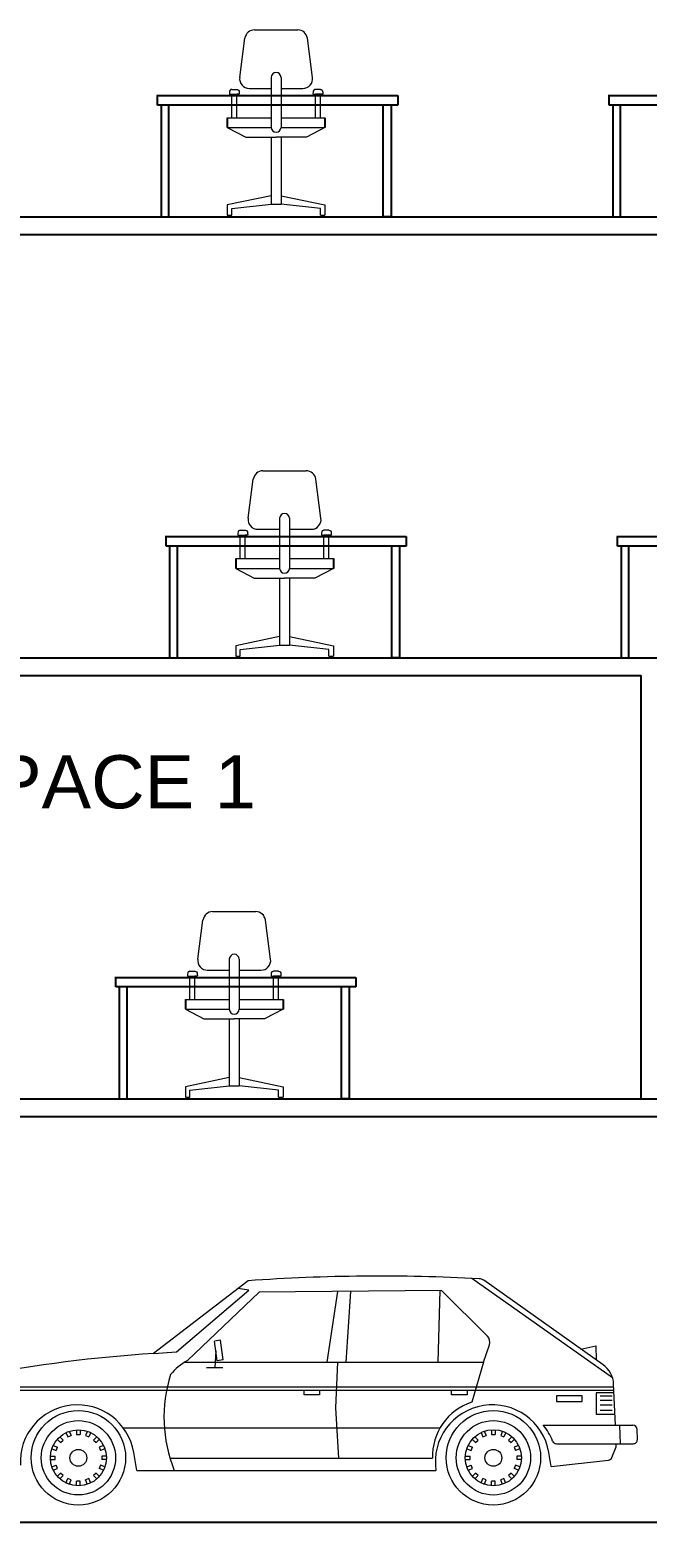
# Model space of a CAD drawing. Header units: millimetres. Extents: x 587797 to 2274247, y 1711 to 439204.
# Drawn here: x 1018916 to 1024165, y 232989 to 245681 of the extents above; entities that cross this region are included whole.
import ezdxf

# ---------------------------------------------------------------- set-up
doc = ezdxf.new("R2010")
doc.units = ezdxf.units.MM
doc.layers.add('finiture', color=7, linetype='Continuous', lineweight=20)
doc.styles.get("Standard").update_dxf_attribs({"font": 'arial.ttf'})

msp = doc.modelspace()

# ---------------------------------------------------------------- linework, layer by layer
for p, q in [((1019995.017, 245122.467, -583.672), (1022044.705, 245122.467, -583.672)), ((1020002.487, 245040.712, -583.672), (1020002.487, 245122.467, -583.672)), ((1022044.705, 245122.467, -583.672), (1022044.705, 245040.712, -583.672)), ((1023835.178, 245122.467, -583.672), (1025884.867, 245122.467, -583.672)), ((1023842.648, 245040.712, -583.672), (1023842.648, 245122.467, -583.672)), ((1022044.705, 245040.712, -583.672), (1020002.487, 245040.712, -583.672)), ((1020032.814, 245040.712, -583.672), (1020032.814, 244089.945, -583.672)), ((1020098.799, 244089.945, -583.672), (1020098.799, 245040.712, -583.672)), ((1021921.865, 244089.945, -583.672), (1021921.865, 245040.712, -583.672)), ((1021987.85, 245040.712, -583.672), (1021987.85, 244089.945, -583.672)), ((1025884.867, 245040.712, -583.672), (1023842.648, 245040.712, -583.672)), ((1023872.975, 245040.712, -583.672), (1023872.975, 244089.945, -583.672)), ((1023938.961, 244089.945, -583.672), (1023938.961, 245040.712, -583.672)), ((1020595.332, 244934.472, -1167.343), (1020595.332, 244851.472, -1167.343)), ((1021425.333, 244934.472, -1167.343), (1021425.333, 244851.472, -1167.343)), ((1011936.654, 244089.945, -583.672), (1036936.654, 244089.945, -583.672)), ((1020032.814, 244089.945, -583.672), (1020032.814, 244089.945, -583.672)), ((1020032.814, 244089.945, -583.672), (1020098.799, 244089.945, -583.672)), ((1021987.85, 244089.945, -583.672), (1021921.865, 244089.945, -583.672)), ((1021987.85, 244089.945, -583.672), (1021987.85, 244089.945, -583.672)), ((1023872.975, 244089.945, -583.672), (1023872.975, 244089.945, -583.672)), ((1023872.975, 244089.945, -583.672), (1023938.961, 244089.945, -583.672)), ((1011936.654, 243939.945, -583.672), (1036936.654, 243939.945, -583.672)), ((1020066.539, 241372.467, -583.672), (1022116.227, 241372.467, -583.672)), ((1020074.009, 241290.712, -583.672), (1020074.009, 241372.467, -583.672)), ((1022116.227, 241290.712, -583.672), (1020074.009, 241290.712, -583.672)), ((1020104.336, 241290.712, -583.672), (1020104.336, 240339.945, -583.672)), ((1020170.321, 240339.945, -583.672), (1020170.321, 241290.712, -583.672)), ((1021993.387, 240339.945, -583.672), (1021993.387, 241290.712, -583.672)), ((1022059.372, 241290.712, -583.672), (1022059.372, 240339.945, -583.672)), ((1022116.227, 241372.467, -583.672), (1022116.227, 241290.712, -583.672)), ((1023906.7, 241372.467, -583.672), (1025956.388, 241372.467, -583.672)), ((1023914.17, 241290.712, -583.672), (1023914.17, 241372.467, -583.672)), ((1025956.388, 241290.712, -583.672), (1023914.17, 241290.712, -583.672)), ((1023944.497, 241290.712, -583.672), (1023944.497, 240339.945, -583.672)), ((1024010.482, 240339.945, -583.672), (1024010.482, 241290.712, -583.672)), ((1020666.853, 241184.472, -1167.343), (1020666.853, 241101.472, -1167.343)), ((1021496.854, 241184.472, -1167.343), (1021496.854, 241101.472, -1167.343)), ((998936.654, 240339.945, -583.672), (1036936.654, 240339.945, -583.672)), ((1020104.336, 240339.945, -583.672), (1020104.336, 240339.945, -583.672)), ((1020104.336, 240339.945, -583.672), (1020170.321, 240339.945, -583.672)), ((1022059.372, 240339.945, -583.672), (1021993.387, 240339.945, -583.672)), ((1022059.372, 240339.945, -583.672), (1022059.372, 240339.945, -583.672)), ((1023944.497, 240339.945, -583.672), (1023944.497, 240339.945, -583.672)), ((1023944.497, 240339.945, -583.672), (1024010.482, 240339.945, -583.672)), ((1011500.392, 240189.945, -583.672), (1024113.832, 240189.945, -583.672)), ((1024113.832, 236589.03, -583.672), (1024113.832, 240189.945, -583.672)), ((1019638.505, 237622.467, -583.672), (1021688.193, 237622.467, -583.672)), ((1019645.975, 237540.712, -583.672), (1019645.975, 237622.467, -583.672)), ((1021688.193, 237622.467, -583.672), (1021688.193, 237540.712, -583.672)), ((1021688.193, 237540.712, -583.672), (1019645.975, 237540.712, -583.672)), ((1019676.302, 237540.712, -583.672), (1019676.302, 236589.945, -583.672)), ((1019742.287, 236589.945, -583.672), (1019742.287, 237540.712, -583.672)), ((1021565.353, 236589.945, -583.672), (1021565.353, 237540.712, -583.672)), ((1021631.338, 237540.712, -583.672), (1021631.338, 236589.945, -583.672)), ((1020238.82, 237434.472, -1167.343), (1020238.82, 237351.472, -1167.343)), ((1021068.821, 237434.472, -1167.343), (1021068.821, 237351.472, -1167.343)), ((961454.571, 236589.03, -583.672), (1042054.571, 236589.03, -583.672)), ((961716.654, 236589.945, -583.672), (1041836.654, 236589.945, -583.672)), ((1001936.654, 236589.945, -583.672), (1036936.654, 236589.945, -583.672)), ((1013142.809, 236589.945, -583.672), (1025840.264, 236589.945, -583.672)), ((1019676.302, 236589.945, -583.672), (1019676.302, 236589.945, -583.672)), ((1019676.302, 236589.945, -583.672), (1019742.287, 236589.945, -583.672)), ((1021631.338, 236589.945, -583.672), (1021565.353, 236589.945, -583.672)), ((1021631.338, 236589.945, -583.672), (1021631.338, 236589.945, -583.672)), ((961684.571, 236439.03, -583.672), (1042054.571, 236439.03, -583.672)), ((1013226.824, 236439.945, -583.672), (1025840.264, 236439.945, -583.672)), ((957442.62, 232989.047, -583.672), (1042054.571, 232989.047, -583.672))]:
    msp.add_line(p, q)
at = {"layer": 'finiture', "linetype": 'Continuous'}
for p, q in [((1020700.441, 245277.464, -1167.343), (1020744.798, 245609.464, -1167.343)), ((1020827.067, 245681.473, -1167.343), (1021193.598, 245681.473, -1167.343)), ((1021320.223, 245277.464, -1167.343), (1021275.867, 245609.464, -1167.343)), ((1020968.832, 245277.464, -1167.343), (1020968.832, 244851.472, -1167.343)), ((1021051.832, 245277.464, -1167.343), (1021051.832, 244851.472, -1167.343)), ((1020613.111, 245133.213, -1167.343), (1020675.588, 245133.213, -1167.343)), ((1020634.088, 245174.713, -1167.343), (1020675.588, 245174.713, -1167.343)), ((1020634.088, 244934.472, -1167.343), (1020634.088, 245133.213, -1167.343)), ((1020675.588, 244934.472, -1167.343), (1020675.588, 245133.213, -1167.343)), ((1020696.565, 245133.213, -1167.343), (1020675.588, 245133.213, -1167.343)), ((1020782.71, 245183.472, -1167.343), (1020968.832, 245183.472, -1167.343)), ((1021051.832, 245183.472, -1167.343), (1021237.954, 245183.472, -1167.343)), ((1021324.1, 245133.213, -1167.343), (1021345.076, 245133.213, -1167.343)), ((1021386.577, 245174.713, -1167.343), (1021345.076, 245174.713, -1167.343)), ((1021407.553, 245133.213, -1167.343), (1021345.076, 245133.213, -1167.343)), ((1021345.076, 244934.472, -1167.343), (1021345.076, 245133.213, -1167.343)), ((1021386.577, 244934.472, -1167.343), (1021386.577, 245133.213, -1167.343)), ((1020595.332, 244934.472, -1167.343), (1020968.832, 244934.472, -1167.343)), ((1020595.332, 244851.472, -1167.343), (1020751.75, 244769.04, -1167.343)), ((1020595.332, 244851.472, -1167.343), (1020968.832, 244851.472, -1167.343)), ((1021051.832, 244934.472, -1167.343), (1021425.333, 244934.472, -1167.343)), ((1021051.832, 244851.472, -1167.343), (1021425.333, 244851.472, -1167.343)), ((1021425.333, 244851.472, -1167.343), (1021268.915, 244769.04, -1167.343)), ((1020751.75, 244769.04, -1167.343), (1021010.332, 244769.04, -1167.343)), ((1020968.832, 244769.04, -1167.343), (1020968.832, 244199.145, -1167.343)), ((1021268.915, 244769.04, -1167.343), (1021010.332, 244769.04, -1167.343)), ((1021051.832, 244769.04, -1167.343), (1021051.832, 244199.145, -1167.343)), ((1020968.832, 244270.815, -1167.343), (1020595.332, 244192.629, -1167.343)), ((1021051.832, 244270.815, -1167.343), (1021425.333, 244192.629, -1167.343)), ((1020595.332, 244192.629, -1167.343), (1020595.332, 244104.47, -1167.343)), ((1020595.332, 244104.47, -1167.343), (1020633.284, 244104.47, -1167.343)), ((1020633.284, 244162.224, -1167.343), (1020968.832, 244199.145, -1167.343)), ((1020633.284, 244104.47, -1167.343), (1020633.284, 244162.224, -1167.343)), ((1020968.832, 244199.145, -1167.343), (1021051.832, 244199.145, -1167.343)), ((1021387.38, 244162.224, -1167.343), (1021051.832, 244199.145, -1167.343)), ((1021387.38, 244104.47, -1167.343), (1021387.38, 244162.224, -1167.343)), ((1021387.38, 244104.47, -1167.343), (1021425.333, 244104.47, -1167.343)), ((1021425.333, 244192.629, -1167.343), (1021425.333, 244104.47, -1167.343)), ((1020898.588, 241931.473, -1167.343), (1021265.119, 241931.473, -1167.343)), ((1020771.963, 241527.464, -1167.343), (1020816.319, 241859.464, -1167.343)), ((1021391.745, 241527.464, -1167.343), (1021347.388, 241859.464, -1167.343)), ((1020705.61, 241424.713, -1167.343), (1020747.11, 241424.713, -1167.343)), ((1020854.232, 241433.472, -1167.343), (1021040.354, 241433.472, -1167.343)), ((1021040.354, 241527.464, -1167.343), (1021040.354, 241101.472, -1167.343)), ((1021123.354, 241527.464, -1167.343), (1021123.354, 241101.472, -1167.343)), ((1021123.354, 241433.472, -1167.343), (1021309.476, 241433.472, -1167.343)), ((1021458.098, 241424.713, -1167.343), (1021416.598, 241424.713, -1167.343)), ((1020684.633, 241383.213, -1167.343), (1020747.11, 241383.213, -1167.343)), ((1020705.61, 241184.472, -1167.343), (1020705.61, 241383.213, -1167.343)), ((1020747.11, 241184.472, -1167.343), (1020747.11, 241383.213, -1167.343)), ((1020768.086, 241383.213, -1167.343), (1020747.11, 241383.213, -1167.343)), ((1021395.621, 241383.213, -1167.343), (1021416.598, 241383.213, -1167.343)), ((1021479.075, 241383.213, -1167.343), (1021416.598, 241383.213, -1167.343)), ((1021416.598, 241184.472, -1167.343), (1021416.598, 241383.213, -1167.343)), ((1021458.098, 241184.472, -1167.343), (1021458.098, 241383.213, -1167.343)), ((1020666.853, 241184.472, -1167.343), (1021040.354, 241184.472, -1167.343)), ((1021123.354, 241184.472, -1167.343), (1021496.854, 241184.472, -1167.343)), ((1020666.853, 241101.472, -1167.343), (1020823.271, 241019.04, -1167.343)), ((1020666.853, 241101.472, -1167.343), (1021040.354, 241101.472, -1167.343)), ((1021123.354, 241101.472, -1167.343), (1021496.854, 241101.472, -1167.343)), ((1021496.854, 241101.472, -1167.343), (1021340.436, 241019.04, -1167.343)), ((1020823.271, 241019.04, -1167.343), (1021081.854, 241019.04, -1167.343)), ((1021040.354, 241019.04, -1167.343), (1021040.354, 240449.145, -1167.343)), ((1021340.436, 241019.04, -1167.343), (1021081.854, 241019.04, -1167.343)), ((1021123.354, 241019.04, -1167.343), (1021123.354, 240449.145, -1167.343)), ((1021040.354, 240520.815, -1167.343), (1020666.853, 240442.629, -1167.343)), ((1020666.853, 240442.629, -1167.343), (1020666.853, 240354.47, -1167.343)), ((1020704.806, 240412.224, -1167.343), (1021040.354, 240449.145, -1167.343)), ((1020704.806, 240354.47, -1167.343), (1020704.806, 240412.224, -1167.343)), ((1021040.354, 240449.145, -1167.343), (1021123.354, 240449.145, -1167.343)), ((1021123.354, 240520.815, -1167.343), (1021496.854, 240442.629, -1167.343)), ((1021458.902, 240412.224, -1167.343), (1021123.354, 240449.145, -1167.343)), ((1021458.902, 240354.47, -1167.343), (1021458.902, 240412.224, -1167.343)), ((1021496.854, 240442.629, -1167.343), (1021496.854, 240354.47, -1167.343)), ((1020666.853, 240354.47, -1167.343), (1020704.806, 240354.47, -1167.343)), ((1021458.902, 240354.47, -1167.343), (1021496.854, 240354.47, -1167.343)), ((1020470.555, 238181.473, -1167.343), (1020837.086, 238181.473, -1167.343)), ((1020343.929, 237777.464, -1167.343), (1020388.286, 238109.464, -1167.343)), ((1020963.711, 237777.464, -1167.343), (1020919.355, 238109.464, -1167.343)), ((1020612.32, 237777.464, -1167.343), (1020612.32, 237351.472, -1167.343)), ((1020695.32, 237777.464, -1167.343), (1020695.32, 237351.472, -1167.343)), ((1020256.599, 237633.213, -1167.343), (1020319.076, 237633.213, -1167.343)), ((1020277.576, 237674.713, -1167.343), (1020319.076, 237674.713, -1167.343)), ((1020277.576, 237434.472, -1167.343), (1020277.576, 237633.213, -1167.343)), ((1020319.076, 237434.472, -1167.343), (1020319.076, 237633.213, -1167.343)), ((1020340.053, 237633.213, -1167.343), (1020319.076, 237633.213, -1167.343)), ((1020426.198, 237683.472, -1167.343), (1020612.32, 237683.472, -1167.343)), ((1020695.32, 237683.472, -1167.343), (1020881.442, 237683.472, -1167.343)), ((1020967.588, 237633.213, -1167.343), (1020988.564, 237633.213, -1167.343)), ((1021030.064, 237674.713, -1167.343), (1020988.564, 237674.713, -1167.343)), ((1021051.041, 237633.213, -1167.343), (1020988.564, 237633.213, -1167.343)), ((1020988.564, 237434.472, -1167.343), (1020988.564, 237633.213, -1167.343)), ((1021030.064, 237434.472, -1167.343), (1021030.064, 237633.213, -1167.343)), ((1020238.82, 237434.472, -1167.343), (1020612.32, 237434.472, -1167.343)), ((1020238.82, 237351.472, -1167.343), (1020395.238, 237269.04, -1167.343)), ((1020238.82, 237351.472, -1167.343), (1020612.32, 237351.472, -1167.343)), ((1020695.32, 237434.472, -1167.343), (1021068.821, 237434.472, -1167.343)), ((1020695.32, 237351.472, -1167.343), (1021068.821, 237351.472, -1167.343)), ((1021068.821, 237351.472, -1167.343), (1020912.403, 237269.04, -1167.343)), ((1020395.238, 237269.04, -1167.343), (1020653.82, 237269.04, -1167.343)), ((1020612.32, 237269.04, -1167.343), (1020612.32, 236699.145, -1167.343)), ((1020912.403, 237269.04, -1167.343), (1020653.82, 237269.04, -1167.343)), ((1020695.32, 237269.04, -1167.343), (1020695.32, 236699.145, -1167.343)), ((1020612.32, 236770.815, -1167.343), (1020238.82, 236692.629, -1167.343)), ((1020695.32, 236770.815, -1167.343), (1021068.821, 236692.629, -1167.343)), ((1020238.82, 236692.629, -1167.343), (1020238.82, 236604.47, -1167.343)), ((1020238.82, 236604.47, -1167.343), (1020276.772, 236604.47, -1167.343)), ((1020276.772, 236662.224, -1167.343), (1020612.32, 236699.145, -1167.343)), ((1020276.772, 236604.47, -1167.343), (1020276.772, 236662.224, -1167.343)), ((1020612.32, 236699.145, -1167.343), (1020695.32, 236699.145, -1167.343)), ((1021030.868, 236662.224, -1167.343), (1020695.32, 236699.145, -1167.343)), ((1021030.868, 236604.47, -1167.343), (1021030.868, 236662.224, -1167.343)), ((1021030.868, 236604.47, -1167.343), (1021068.821, 236604.47, -1167.343)), ((1021068.821, 236692.629, -1167.343), (1021068.821, 236604.47, -1167.343))]:
    msp.add_line(p, q, dxfattribs=at)
at = {"layer": 'finiture'}
for p, q in [((1020771.472, 235042.205, -583.672), (1019968.107, 234423.596, -583.672)), ((1020164.166, 234438.377, -583.672), (1020777.558, 234963.52, -583.672)), ((1020865.372, 234944.827, -583.672), (1020256.762, 234362.735, -583.672)), ((1020777.558, 234963.52, -583.672), (1020686.701, 234976.997, -583.672)), ((1022416.458, 234958.738, -583.672), (1020865.372, 234944.827, -583.672)), ((1021532.234, 234950.913, -583.672), (1021440.943, 234349.259, -583.672)), ((1021642.219, 234951.783, -583.672), (1021603.529, 234349.259, -583.672)), ((1022401.242, 234958.738, -583.672), (1022386.462, 234349.259, -583.672)), ((1022806.837, 234571.402, -583.672), (1022416.458, 234958.738, -583.672)), ((1023871.035, 234217.104, -583.672), (1022675.551, 235062.637, -583.672)), ((1023790.177, 234328.392, -583.672), (1022775.537, 235046.117, -583.672)), ((1019968.107, 234423.596, -583.672), (1020164.166, 234438.377, -583.672)), ((1020538.026, 234536.189, -583.672), (1020485.425, 234529.234, -583.672)), ((1020508.031, 234361.431, -583.672), (1020485.425, 234529.234, -583.672)), ((1020496.728, 234445.332, -583.672), (1020488.033, 234304.483, -583.672)), ((1020560.197, 234368.387, -583.672), (1020538.026, 234536.189, -583.672)), ((1022772.494, 234349.259, -583.672), (1022823.791, 234497.499, -583.672)), ((1023602.812, 234460.982, -583.672), (1023730.186, 234488.804, -583.672)), ((1023730.186, 234488.804, -583.672), (1023730.62, 234370.56, -583.672)), ((1020232.852, 234349.259, -583.672), (1022772.494, 234349.259, -583.672)), ((1020417.609, 234304.483, -583.672), (1020558.458, 234304.483, -583.672)), ((1020560.197, 234368.387, -583.672), (1020508.031, 234361.431, -583.672)), ((1021532.669, 234349.259, -583.672), (1021515.715, 233961.487, -583.672)), ((1022772.494, 234349.259, -583.672), (1022674.682, 234009.742, -583.672)), ((1023730.62, 234376.646, -583.672), (1023730.62, 234376.646, -583.672)), ((1018447.886, 234138.854, -583.672), (1023881.469, 234138.854, -583.672)), ((1018447.886, 234112.77, -583.672), (1023882.773, 234112.77, -583.672)), ((1021247.492, 234073.211, -583.672), (1021247.492, 234112.77, -583.672)), ((1021380.082, 234073.211, -583.672), (1021247.492, 234073.211, -583.672)), ((1021380.082, 234112.77, -583.672), (1021380.082, 234073.211, -583.672)), ((1022501.663, 234073.211, -583.672), (1022501.663, 234112.77, -583.672)), ((1022633.818, 234073.211, -583.672), (1022501.663, 234073.211, -583.672)), ((1022633.818, 234112.77, -583.672), (1022633.818, 234073.211, -583.672)), ((1023611.507, 234062.343, -583.672), (1023393.711, 234062.343, -583.672)), ((1023393.711, 234062.343, -583.672), (1023393.711, 234015.828, -583.672)), ((1023611.941, 234015.828, -583.672), (1023611.507, 234062.343, -583.672)), ((1023732.359, 234090.165, -583.672), (1023732.359, 233908.017, -583.672)), ((1023883.642, 234090.165, -583.672), (1023732.359, 234090.165, -583.672)), ((1023766.702, 234062.343, -583.672), (1023866.688, 234062.343, -583.672)), ((1023895.814, 233812.813, -583.672), (1023880.164, 234163.633, -583.672)), ((1021515.715, 233961.487, -583.672), (1021541.798, 233531.983, -583.672)), ((1023393.711, 234015.828, -583.672), (1023611.941, 234015.828, -583.672)), ((1023766.702, 234026.261, -583.672), (1023866.688, 234026.261, -583.672)), ((1023766.702, 233985.832, -583.672), (1023866.688, 233985.832, -583.672)), ((1023766.702, 233940.186, -583.672), (1023866.688, 233940.186, -583.672)), ((1023281.988, 233812.813, -583.672), (1024044.924, 233812.813, -583.672)), ((1023732.359, 233908.017, -583.672), (1023891.902, 233908.017, -583.672)), ((1023939.287, 233656.313, -583.672), (1023932.331, 233812.813, -583.672)), ((1019149.526, 233694.568, -583.672), (1019177.783, 233666.312, -583.672)), ((1019170.828, 233715.87, -583.672), (1019199.085, 233687.613, -583.672)), ((1019177.783, 233666.312, -583.672), (1019199.085, 233687.613, -583.672)), ((1019223.429, 233751.082, -583.672), (1019238.644, 233714.131, -583.672)), ((1019238.644, 233714.131, -583.672), (1019266.466, 233725.434, -583.672)), ((1019251.251, 233762.385, -583.672), (1019266.466, 233725.434, -583.672)), ((1019313.416, 233774.992, -583.672), (1019313.416, 233734.998, -583.672)), ((1019313.416, 233734.998, -583.672), (1019343.847, 233734.998, -583.672)), ((1019343.847, 233774.992, -583.672), (1019343.847, 233734.998, -583.672)), ((1019406.012, 233762.385, -583.672), (1019390.362, 233725.434, -583.672)), ((1019390.362, 233725.434, -583.672), (1019418.619, 233714.131, -583.672)), ((1019433.834, 233751.082, -583.672), (1019418.619, 233714.131, -583.672)), ((1019486.435, 233715.87, -583.672), (1019458.179, 233687.613, -583.672)), ((1019458.179, 233687.613, -583.672), (1019479.48, 233666.312, -583.672)), ((1019507.737, 233694.568, -583.672), (1019479.48, 233666.312, -583.672)), ((1019710.317, 233791.077, -583.672), (1022404.285, 233791.077, -583.672)), ((1022678.595, 233694.568, -583.672), (1022706.851, 233666.312, -583.672)), ((1022699.896, 233715.87, -583.672), (1022728.153, 233687.613, -583.672)), ((1022706.851, 233666.312, -583.672), (1022728.153, 233687.613, -583.672)), ((1022752.497, 233751.082, -583.672), (1022767.712, 233714.131, -583.672)), ((1022767.712, 233714.131, -583.672), (1022795.969, 233725.434, -583.672)), ((1022780.319, 233762.385, -583.672), (1022795.969, 233725.434, -583.672)), ((1022842.485, 233774.992, -583.672), (1022842.485, 233734.998, -583.672)), ((1022842.485, 233734.998, -583.672), (1022872.915, 233734.998, -583.672)), ((1022872.915, 233774.992, -583.672), (1022872.915, 233734.998, -583.672)), ((1022935.08, 233762.385, -583.672), (1022919.865, 233725.434, -583.672)), ((1022919.865, 233725.434, -583.672), (1022947.687, 233714.131, -583.672)), ((1022962.902, 233751.082, -583.672), (1022947.687, 233714.131, -583.672)), ((1023015.504, 233715.87, -583.672), (1022987.247, 233687.613, -583.672)), ((1022987.247, 233687.613, -583.672), (1023008.548, 233666.312, -583.672)), ((1023037.24, 233694.568, -583.672), (1023008.548, 233666.312, -583.672)), ((1024082.31, 233692.395, -583.672), (1024080.571, 233777.6, -583.672)), ((1019090.404, 233551.545, -583.672), (1019130.399, 233551.545, -583.672)), ((1019102.576, 233613.71, -583.672), (1019139.528, 233598.495, -583.672)), ((1019114.314, 233641.532, -583.672), (1019151.265, 233626.317, -583.672)), ((1019130.399, 233521.549, -583.672), (1019130.399, 233551.545, -583.672)), ((1019139.528, 233598.495, -583.672), (1019151.265, 233626.317, -583.672)), ((1019542.949, 233641.532, -583.672), (1019505.998, 233626.317, -583.672)), ((1019505.998, 233626.317, -583.672), (1019517.735, 233598.495, -583.672)), ((1019554.687, 233613.71, -583.672), (1019517.735, 233598.495, -583.672)), ((1019566.859, 233551.545, -583.672), (1019526.865, 233551.545, -583.672)), ((1019526.865, 233551.545, -583.672), (1019526.865, 233521.549, -583.672)), ((1019825.518, 233429.388, -583.672), (1019799.435, 233582.845, -583.672)), ((1022619.472, 233551.545, -583.672), (1022659.467, 233551.545, -583.672)), ((1022631.645, 233613.71, -583.672), (1022668.596, 233598.495, -583.672)), ((1022643.382, 233641.532, -583.672), (1022680.333, 233626.317, -583.672)), ((1022659.467, 233521.549, -583.672), (1022659.467, 233551.545, -583.672)), ((1022668.596, 233598.495, -583.672), (1022680.333, 233626.317, -583.672)), ((1023072.017, 233641.532, -583.672), (1023035.066, 233626.317, -583.672)), ((1023035.066, 233626.317, -583.672), (1023046.804, 233598.495, -583.672)), ((1023083.755, 233613.71, -583.672), (1023046.804, 233598.495, -583.672)), ((1023055.933, 233551.545, -583.672), (1023055.933, 233521.549, -583.672)), ((1023096.362, 233551.545, -583.672), (1023055.933, 233551.545, -583.672)), ((1023348.935, 233463.731, -583.672), (1023328.503, 233582.845, -583.672)), ((1023394.581, 233656.313, -583.672), (1024046.663, 233656.313, -583.672)), ((1023866.253, 233539.373, -583.672), (1023901.031, 233630.664, -583.672)), ((1023903.205, 233645.01, -583.672), (1023902.77, 233656.313, -583.672)), ((1019090.404, 233521.549, -583.672), (1019130.399, 233521.549, -583.672)), ((1019102.576, 233459.384, -583.672), (1019139.528, 233474.599, -583.672)), ((1019114.314, 233431.127, -583.672), (1019151.265, 233446.777, -583.672)), ((1019151.265, 233446.777, -583.672), (1019139.528, 233474.599, -583.672)), ((1019517.735, 233474.599, -583.672), (1019505.998, 233446.777, -583.672)), ((1019542.949, 233431.127, -583.672), (1019505.998, 233446.777, -583.672)), ((1019554.687, 233459.384, -583.672), (1019517.735, 233474.599, -583.672)), ((1019566.859, 233521.549, -583.672), (1019526.865, 233521.549, -583.672)), ((1019825.518, 233429.388, -583.672), (1022369.073, 233429.388, -583.672)), ((1020107.652, 233531.983, -583.672), (1022339.947, 233531.983, -583.672)), ((1022619.472, 233521.549, -583.672), (1022659.467, 233521.549, -583.672)), ((1022631.645, 233459.384, -583.672), (1022668.596, 233474.599, -583.672)), ((1022643.382, 233431.127, -583.672), (1022680.333, 233446.777, -583.672)), ((1022680.333, 233446.777, -583.672), (1022668.596, 233474.599, -583.672)), ((1023046.804, 233474.599, -583.672), (1023035.066, 233446.777, -583.672)), ((1023072.017, 233431.127, -583.672), (1023035.066, 233446.777, -583.672)), ((1023083.755, 233459.384, -583.672), (1023046.804, 233474.599, -583.672)), ((1023096.362, 233521.549, -583.672), (1023055.933, 233521.549, -583.672)), ((1023348.935, 233463.731, -583.672), (1023836.692, 233516.333, -583.672)), ((1019149.526, 233378.526, -583.672), (1019177.783, 233406.783, -583.672)), ((1019170.828, 233357.225, -583.672), (1019199.085, 233385.482, -583.672)), ((1019199.085, 233385.482, -583.672), (1019177.783, 233406.783, -583.672)), ((1019223.429, 233322.012, -583.672), (1019238.644, 233358.964, -583.672)), ((1019266.466, 233347.661, -583.672), (1019238.644, 233358.964, -583.672)), ((1019251.251, 233310.71, -583.672), (1019266.466, 233347.661, -583.672)), ((1019313.416, 233298.103, -583.672), (1019313.416, 233338.097, -583.672)), ((1019343.847, 233338.097, -583.672), (1019313.416, 233338.097, -583.672)), ((1019343.847, 233298.103, -583.672), (1019343.847, 233338.097, -583.672)), ((1019418.619, 233358.964, -583.672), (1019390.362, 233347.661, -583.672)), ((1019406.012, 233310.71, -583.672), (1019390.362, 233347.661, -583.672)), ((1019433.834, 233322.012, -583.672), (1019418.619, 233358.964, -583.672)), ((1019479.48, 233406.783, -583.672), (1019458.179, 233385.482, -583.672)), ((1019486.435, 233357.225, -583.672), (1019458.179, 233385.482, -583.672)), ((1019507.737, 233378.526, -583.672), (1019479.48, 233406.783, -583.672)), ((1022678.595, 233378.526, -583.672), (1022706.851, 233406.783, -583.672)), ((1022699.896, 233357.225, -583.672), (1022728.153, 233385.482, -583.672)), ((1022728.153, 233385.482, -583.672), (1022706.851, 233406.783, -583.672)), ((1022752.497, 233322.012, -583.672), (1022767.712, 233358.964, -583.672)), ((1022795.969, 233347.661, -583.672), (1022767.712, 233358.964, -583.672)), ((1022780.319, 233310.71, -583.672), (1022795.969, 233347.661, -583.672)), ((1022872.915, 233338.097, -583.672), (1022842.485, 233338.097, -583.672)), ((1022842.485, 233298.103, -583.672), (1022842.485, 233338.097, -583.672)), ((1022872.915, 233298.103, -583.672), (1022872.915, 233338.097, -583.672)), ((1022947.687, 233358.964, -583.672), (1022919.865, 233347.661, -583.672)), ((1022935.08, 233310.71, -583.672), (1022919.865, 233347.661, -583.672)), ((1022962.902, 233322.012, -583.672), (1022947.687, 233358.964, -583.672)), ((1023008.548, 233406.783, -583.672), (1022987.247, 233385.482, -583.672)), ((1023015.504, 233357.225, -583.672), (1022987.247, 233385.482, -583.672)), ((1023037.24, 233378.526, -583.672), (1023008.548, 233406.783, -583.672))]:
    msp.add_line(p, q, dxfattribs=at)
for centre, radius in [((1019328.632, 233536.33, -583.672), 401.683), ((1022857.7, 233536.33, -583.672), 401.683), ((1019328.632, 233536.33, -583.672), 316.042), ((1022857.7, 233536.33, -583.672), 316.477), ((1019328.632, 233536.33, -583.672), 238.227), ((1022857.7, 233536.33, -583.672), 238.662), ((1022857.7, 233536.33, -583.672), 238.662), ((1019328.632, 233536.33, -583.672), 71.729), ((1022857.7, 233536.33, -583.672), 71.729)]:
    msp.add_circle(centre, radius, dxfattribs=at)
at = {"layer": 'finiture', "linetype": 'Continuous'}
for centre, radius, start, end in [((1020827.067, 245598.473, -1167.343), 83, 90, 172.3901404), ((1021193.598, 245598.473, -1167.343), 83, 7.6098596, 90), ((1020782.71, 245266.472, -1167.343), 83, 172.3901404, 270), ((1021010.332, 245277.464, -1167.343), 41.5, 0, 180), ((1021237.954, 245266.472, -1167.343), 83, 270, 7.6098596), ((1021010.332, 244851.472, -1167.343), 41.5, 180, 0), ((1020898.588, 241848.473, -1167.343), 83, 90, 172.3901404), ((1021265.119, 241848.473, -1167.343), 83, 7.6098596, 90), ((1021081.854, 241527.464, -1167.343), 41.5, 0, 180), ((1020854.232, 241516.472, -1167.343), 83, 172.3901404, 270), ((1021309.476, 241516.472, -1167.343), 83, 270, 7.6098596), ((1021081.854, 241101.472, -1167.343), 41.5, 180, 0), ((1020470.555, 238098.473, -1167.343), 83, 90, 172.3901404), ((1020837.086, 238098.473, -1167.343), 83, 7.6098596, 90), ((1020426.198, 237766.472, -1167.343), 83, 172.3901404, 270), ((1020653.82, 237777.464, -1167.343), 41.5, 0, 180), ((1020881.442, 237766.472, -1167.343), 83, 270, 7.6098596), ((1020653.82, 237351.472, -1167.343), 41.5, 180, 0)]:
    msp.add_arc(centre, radius, start, end, dxfattribs=at)
at = {"layer": 'finiture'}
for centre, radius, start, end in [((1021890.667, 219291.487, -583.672), 15790.431, 86.923409, 94.064423), ((1022733.817, 234986.628, -583.672), 72.66, 54.957775, 86.580475), ((1022756.775, 234521.021, -583.672), 71.024, 340.659607, 45.181866), ((1020755.472, 222264.218, -583.672), 12184.844, 93.704948, 100.779335), ((1020473.328, 233950.109, -583.672), 466.006, 117.692719, 140.754425), ((1023669.781, 234155.681, -583.672), 210.534, 2.16463, 55.119839), ((1021269.471, 233880.363, -583.672), 1213.112, 162.51123, 201.823593), ((1019320.592, 233501.053, -583.672), 485.778, 9.693307, 183.378372), ((1022823.426, 233549.382, -583.672), 483.793, 107.905869, 182.061096), ((1022849.559, 233501.294, -583.672), 485.837, 9.663206, 188.511276), ((1022905.77, 233498.7, -583.672), 490.109, 21.574547, 39.859261), ((1024044.184, 233776.414, -583.672), 36.406, 1.867292, 88.835602), ((1023394.334, 233691.4, -583.672), 35.088, 200.837372, 270.402069), ((1024047.406, 233691.228, -583.672), 34.923, 268.780579, 1.914377), ((1023864.046, 233643.606, -583.672), 39.184, 340.714569, 2.054153), ((1023832.001, 233552.836, -583.672), 36.803, 277.323486, 338.542725)]:
    msp.add_arc(centre, radius, start, end, dxfattribs=at)
at = {"layer": 'finiture', "linetype": 'Continuous'}
for points in [[(1020634.088, 245174.713, -1167.343), (1020620.192, 245169.272, -1167.343), (1020613.111, 245150.075, -1167.343), (1020613.111, 245133.213, -1167.343)], [(1020675.588, 245174.713, -1167.343), (1020689.485, 245169.272, -1167.343), (1020696.565, 245150.075, -1167.343), (1020696.565, 245133.213, -1167.343)], [(1021345.076, 245174.713, -1167.343), (1021331.18, 245169.272, -1167.343), (1021324.1, 245150.075, -1167.343), (1021324.1, 245133.213, -1167.343)], [(1021386.577, 245174.713, -1167.343), (1021400.473, 245169.272, -1167.343), (1021407.553, 245150.075, -1167.343), (1021407.553, 245133.213, -1167.343)], [(1020705.61, 241424.713, -1167.343), (1020691.713, 241419.272, -1167.343), (1020684.633, 241400.075, -1167.343), (1020684.633, 241383.213, -1167.343)], [(1020747.11, 241424.713, -1167.343), (1020761.006, 241419.272, -1167.343), (1020768.086, 241400.075, -1167.343), (1020768.086, 241383.213, -1167.343)], [(1021416.598, 241424.713, -1167.343), (1021402.702, 241419.272, -1167.343), (1021395.621, 241400.075, -1167.343), (1021395.621, 241383.213, -1167.343)], [(1021458.098, 241424.713, -1167.343), (1021471.994, 241419.272, -1167.343), (1021479.075, 241400.075, -1167.343), (1021479.075, 241383.213, -1167.343)], [(1020277.576, 237674.713, -1167.343), (1020263.68, 237669.272, -1167.343), (1020256.599, 237650.075, -1167.343), (1020256.599, 237633.213, -1167.343)], [(1020319.076, 237674.713, -1167.343), (1020332.973, 237669.272, -1167.343), (1020340.053, 237650.075, -1167.343), (1020340.053, 237633.213, -1167.343)], [(1020988.564, 237674.713, -1167.343), (1020974.668, 237669.272, -1167.343), (1020967.588, 237650.075, -1167.343), (1020967.588, 237633.213, -1167.343)], [(1021030.064, 237674.713, -1167.343), (1021043.961, 237669.272, -1167.343), (1021051.041, 237650.075, -1167.343), (1021051.041, 237633.213, -1167.343)]]:
    msp.add_spline(points, degree=3, dxfattribs=at)

# ---------------------------------------------------------------- texts
msp.add_text('OFFICE SPACE 1', height=451.5).set_placement((1015687.253, 239060.332, -583.672))

doc.saveas('drawing.dxf')
